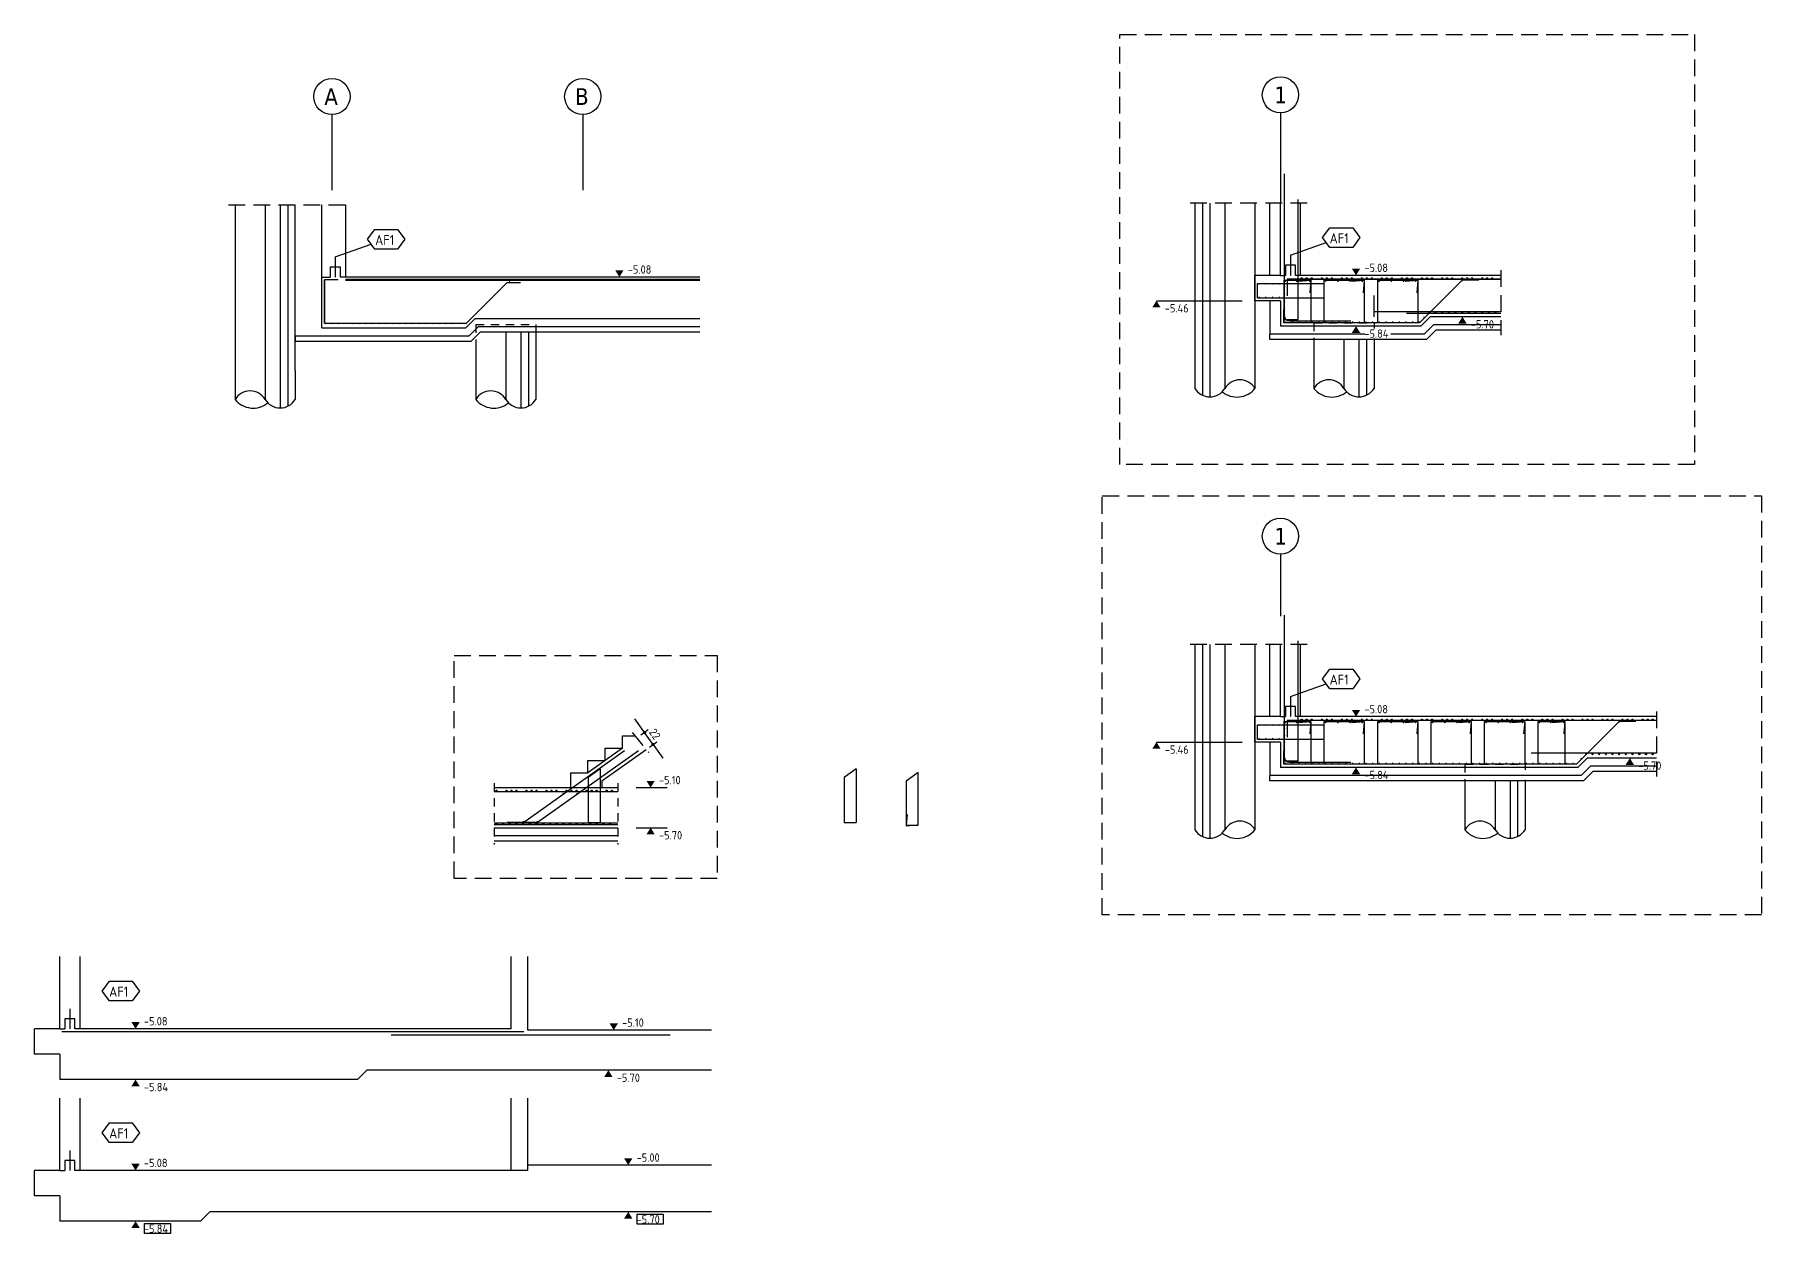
# Model space of a CAD drawing. Extents: x -59 to 99, y -34 to 56.
# Drawn here: x -42.54 to -16.71, y -19.25 to -1.3 of the extents above; entities that cross this region are included whole.
import ezdxf

# ---------------------------------------------------------------- set-up
doc = ezdxf.new("R2010")
doc.units = 0
doc.header["$LTSCALE"] = 0.5
for name, pattern in [('AUSGEZOGEN', [1000.01, 1000, 0.01]), ('DASHED', [0.75, 0.5, -0.25]), ('HIDDEN', [0.375, 0.25, -0.125]), ('STRICHLINIE', [0.75, 0.5, -0.25])]:
    doc.linetypes.add(name, pattern=pattern)
for name, color, linetype in [('ACHSEN', 7, 'Continuous'), ('AFB', 7, 'Continuous'), ('AFU', 7, 'Continuous'), ('BETON', 7, 'Continuous'), ('DETAIL', 7, 'Continuous'), ('HILFE', 7, 'Continuous'), ('koten', 7, 'Continuous'), ('MASSE', 7, 'Continuous'), ('OBJEKT', 7, 'Continuous'), ('RND', 7, 'Continuous'), ('SFP_Achsen', 7, 'Continuous'), ('SFP_Hilfe', 7, 'Continuous'), ('Verbau', 7, 'Continuous')]:
    doc.layers.add(name, color=color, linetype=linetype)
doc.layers.add('NOPLOT', color=7, linetype='Continuous', plot=False)
doc.styles.add('helv', font='tahoma.ttf')
doc.styles.add('txt', font='isocp.shx')
doc.linetypes.add('AFU_50K', pattern='A,0.15,["/",Standard,S=0.2,R=0,X=-0.01,Y=-0.1],0.07,["/",Standard,S=0.2,R=0,X=-0.01,Y=-0.1],0.15', length=0.37)
doc.dimstyles.new('DOT_I', dxfattribs={"dimscale": 0.5, "dimtxt": 0.25, "dimasz": 0.25, "dimexe": 0.1, "dimexo": 0.3, "dimgap": 0.1, "dimtad": 1, "dimdec": 3, "dimzin": 3, "dimtxsty": 'txt', "dimblk": 'DOT', "dimblk1": 'DOT', "dimblk2": 'DOT', "dimsah": 1, "dimcen": 0.1, "dimse1": 1, "dimse2": 1, "dimazin": 0, "dimtfac": 1, "dimtdec": 4, "dimtix": 1, "dimtmove": 2, "dimatfit": 3, "dimfxl": 0, "dimtvp": 1, "dimtolj": 1, "dimtzin": 0, "dimarcsym": 0})

# ---------------------------------------------------------------- blocks, each defined once
blk = doc.blocks.new('okrd_o')
at = {"layer": 'koten', "color": 7, "linetype": 'Continuous'}
blk.add_solid([(-0.125, 0.202), (0.125, 0.202), (0, 0)], dxfattribs=at)
at = {"layer": 'koten', "style": 'txt'}
blk.add_attdef('OKRD', (0.25, 0.1), '', height=0.25, dxfattribs=at)
blk = doc.blocks.new('okrd_u')
at = {"layer": 'koten', "color": 7, "linetype": 'Continuous'}
blk.add_solid([(-0.125, -0.202), (0.125, -0.202), (0, 0)], dxfattribs=at)
at = {"layer": 'koten', "style": 'txt'}
blk.add_attdef('OKRD', (0.25, -0.35), '', height=0.25, dxfattribs=at)
blk = doc.blocks.new('DOT')
at = {"layer": 'MASSE', "color": 7, "linetype": 'Continuous'}
for p, q in [((0, 0), (-1, 0)), ((0, 0.54), (0, -0.54))]:
    blk.add_line(p, q, dxfattribs=at)
at = {"layer": 'MASSE', "color": 7, "linetype": 'Continuous', "const_width": 0.2}
blk.add_lwpolyline([(-0.1, 0, 1), (0.1, 0, 1)], format="xyb", close=True, dxfattribs=at)
blk = doc.blocks.new('*D47')
at = {"layer": 'Defpoints', "color": 0, "linetype": 'AUSGEZOGEN', "transparency": 16777216}
for p in [(-33.413, -11.749), (-33.413, -11.749), (-33.285, -11.928)]:
    blk.add_point(p, dxfattribs=at)
at = {"layer": 'MASSE', "color": 0, "linetype": 'AUSGEZOGEN', "lineweight": -2, "transparency": 16777216}
for p, q in [((-33.485, -11.647), (-33.558, -11.545)), ((-33.285, -11.928), (-33.413, -11.749)), ((-33.213, -12.03), (-33.14, -12.132))]:
    blk.add_line(p, q, dxfattribs=at)
at = {"layer": 'MASSE', "color": 0, "linetype": 'AUSGEZOGEN', "lineweight": -2, "transparency": 16777216, "xscale": 0.125, "yscale": 0.125, "zscale": 0.125}
for p, rotation in [((-33.413, -11.749), 305.4603968869775), ((-33.285, -11.928), 125.4603968869775)]:
    blk.add_blockref('DOT', p, dxfattribs=dict(at, rotation=rotation))
at = {"layer": 'MASSE', "color": 0, "linetype": 'AUSGEZOGEN', "transparency": 16777216, "insert": (-33.258, -11.773), "char_height": 0.125, "attachment_point": 5, "rotation": 305.4604, "style": 'txt'}
blk.add_mtext('\\A1;22', dxfattribs=at)

msp = doc.modelspace()

# ---------------------------------------------------------------- linework, layer by layer
at = {"layer": 'ACHSEN', "color": 140, "linetype": 'AUSGEZOGEN'}
for p, q in [((-38.08797, -2.50263), (-38.08797, -3.63379)), ((-34.33797, -2.50263), (-34.33797, -3.63379)), ((-23.90317, -2.47736), (-23.90317, -3.82736)), ((-23.90317, -9.0814), (-23.90317, -10.00736))]:
    msp.add_line(p, q, dxfattribs=at)
at = {"layer": 'AFB', "color": 1, "linetype": 'AUSGEZOGEN'}
for points in [[(-37.10598, -4.22025), (-36.99754, -4.36808), (-37.10598, -4.51591), (-37.4476, -4.51591), (-37.55604, -4.36808), (-37.4476, -4.22025)], [(-22.82118, -4.19497), (-22.71274, -4.34281), (-22.82118, -4.49064), (-23.1628, -4.49064), (-23.27124, -4.34281), (-23.1628, -4.19497)], [(-22.82118, -10.79902), (-22.71274, -10.94685), (-22.82118, -11.09468), (-23.1628, -11.09468), (-23.27124, -10.94685), (-23.1628, -10.79902)], [(-41.07479, -15.46961), (-40.96635, -15.61744), (-41.07479, -15.76527), (-41.41641, -15.76527), (-41.52486, -15.61744), (-41.41641, -15.46961)], [(-41.07479, -17.58948), (-40.96635, -17.73732), (-41.07479, -17.88515), (-41.41641, -17.88515), (-41.52486, -17.73732), (-41.41641, -17.58948)]]:
    msp.add_lwpolyline(points, close=True, dxfattribs=at)
at = {"layer": 'AFU', "color": 1, "linetype": 'AUSGEZOGEN'}
for p, q in [((-38.03797, -4.63263), (-38.03797, -4.93263)), ((-23.75317, -4.60736), (-23.75317, -4.90736)), ((-23.75317, -11.2114), (-23.75317, -11.5114)), ((-42.00678, -15.882), (-42.00678, -16.182)), ((-42.00678, -18.00187), (-42.00678, -18.30187))]:
    msp.add_line(p, q, dxfattribs=at)
at = {"layer": 'AFU', "color": 8, "linetype": 'AUSGEZOGEN'}
for p, q in [((-37.96297, -4.78263), (-38.11297, -4.78263)), ((-38.11297, -4.78263), (-38.11297, -4.93263)), ((-37.96297, -4.93263), (-37.96297, -4.78263)), ((-23.90317, -4.90736), (-23.82817, -4.90736)), ((-23.67817, -4.75736), (-23.82817, -4.75736)), ((-23.82817, -4.75736), (-23.82817, -4.90736)), ((-23.67817, -4.90736), (-23.67817, -4.75736)), ((-23.60317, -4.90736), (-23.67817, -4.90736)), ((-38.23797, -4.93263), (-38.11297, -4.93263)), ((-37.88797, -4.93263), (-37.96297, -4.93263)), ((-23.67817, -11.3614), (-23.82817, -11.3614)), ((-23.82817, -11.3614), (-23.82817, -11.5114)), ((-23.67817, -11.5114), (-23.67817, -11.3614)), ((-23.90317, -11.5114), (-23.82817, -11.5114)), ((-23.60317, -11.5114), (-23.67817, -11.5114)), ((-42.15678, -16.182), (-42.08178, -16.182)), ((-42.08178, -16.032), (-42.08178, -16.182)), ((-41.93178, -16.032), (-42.08178, -16.032)), ((-41.93178, -16.182), (-41.93178, -16.032)), ((-41.85678, -16.182), (-41.93178, -16.182)), ((-42.15678, -18.30187), (-42.08178, -18.30187)), ((-42.08178, -18.15187), (-42.08178, -18.30187)), ((-41.93178, -18.15187), (-42.08178, -18.15187)), ((-41.93178, -18.30187), (-41.93178, -18.15187)), ((-41.85678, -18.30187), (-41.93178, -18.30187))]:
    msp.add_line(p, q, dxfattribs=at)
at = {"layer": 'AFU', "color": 8, "linetype": 'AFU_50K'}
msp.add_line((-34.52078, -12.57299), (-34.05031, -12.57299), dxfattribs=at)
at = {"layer": 'BETON', "color": 6, "linetype": 'AUSGEZOGEN'}
for p, q in [((-38.23797, -5.69263), (-38.23797, -3.85263)), ((-37.88797, -3.85263), (-37.88797, -4.93263)), ((-23.90317, -4.90736), (-23.90317, -3.82736)), ((-23.60317, -4.90736), (-23.60317, -3.82736)), ((-23.90317, -4.90736), (-24.28317, -4.90736)), ((-24.28317, -5.28736), (-24.28317, -4.90736)), ((-20.60569, -4.90736), (-23.60317, -4.90736)), ((-32.58816, -4.93263), (-37.88797, -4.93263)), ((-23.90317, -5.28736), (-24.28317, -5.28736)), ((-23.90317, -5.28736), (-23.90317, -5.66736)), ((-35.94797, -5.55263), (-36.08797, -5.69263)), ((-35.94797, -5.55263), (-32.58816, -5.55263)), ((-21.80317, -5.66736), (-23.90317, -5.66736)), ((-21.80317, -5.66736), (-21.66317, -5.52736)), ((-20.60569, -5.52736), (-21.66317, -5.52736)), ((-38.23797, -5.69263), (-36.08797, -5.69263)), ((-23.90317, -11.5114), (-23.90317, -10.4314)), ((-23.60317, -11.5114), (-23.60317, -10.4314)), ((-23.90317, -11.5114), (-24.28317, -11.5114)), ((-24.28317, -11.8914), (-24.28317, -11.5114)), ((-18.28039, -11.5114), (-23.60317, -11.5114)), ((-33.74078, -11.98243), (-33.74078, -11.79725)), ((-33.74078, -11.79725), (-33.56065, -11.79725)), ((-34.05031, -12.47299), (-33.3896, -12.0024)), ((-34.00078, -12.16762), (-34.00078, -11.98243)), ((-34.00078, -11.98243), (-33.74078, -11.98243)), ((-23.90317, -11.8914), (-24.28317, -11.8914)), ((-23.90317, -11.8914), (-23.90317, -12.2714)), ((-19.45317, -12.2714), (-19.31317, -12.1314)), ((-18.28039, -12.1314), (-19.31317, -12.1314)), ((-34.52078, -12.3528), (-34.52078, -12.57299)), ((-34.52078, -12.3528), (-34.26078, -12.3528)), ((-34.26078, -12.3528), (-34.26078, -12.16762)), ((-34.26078, -12.16762), (-34.00078, -12.16762)), ((-19.45317, -12.2714), (-23.90317, -12.2714)), ((-35.66292, -12.57299), (-34.52078, -12.57299)), ((-34.05031, -12.47299), (-34.05031, -12.57299)), ((-34.05031, -12.57299), (-33.81033, -12.57299)), ((-35.66292, -13.17299), (-33.81033, -13.17299)), ((-42.15678, -16.182), (-42.15678, -15.102)), ((-41.85678, -16.182), (-41.85678, -15.102)), ((-35.40678, -16.182), (-35.40678, -15.102)), ((-35.15678, -16.202), (-35.15678, -15.102)), ((-42.53678, -16.562), (-42.53678, -16.182)), ((-42.15678, -16.182), (-42.53678, -16.182)), ((-35.40678, -16.182), (-41.85678, -16.182)), ((-32.41367, -16.202), (-35.15678, -16.202)), ((-42.15678, -16.562), (-42.53678, -16.562)), ((-42.15678, -16.562), (-42.15678, -16.942)), ((-37.70678, -16.942), (-42.15678, -16.942)), ((-37.70678, -16.942), (-37.56678, -16.802)), ((-32.41367, -16.802), (-37.56678, -16.802)), ((-42.15678, -18.30187), (-42.15678, -17.22187)), ((-41.85678, -18.30187), (-41.85678, -17.22187)), ((-42.53678, -18.68187), (-42.53678, -18.30187)), ((-42.15678, -18.30187), (-42.53678, -18.30187)), ((-35.15678, -18.30187), (-41.85678, -18.30187)), ((-35.15678, -18.30187), (-35.15678, -18.22187)), ((-32.41035, -18.22187), (-35.15678, -18.22187)), ((-42.15678, -18.68187), (-42.53678, -18.68187)), ((-42.15678, -18.68187), (-42.15678, -19.06187)), ((-40.05678, -19.06187), (-42.15678, -19.06187)), ((-40.05678, -19.06187), (-39.91678, -18.92187)), ((-32.41035, -18.92187), (-39.91678, -18.92187))]:
    msp.add_line(p, q, dxfattribs=at)
at = {"layer": 'DETAIL', "color": 102, "linetype": 'STRICHLINIE'}
for points in [[(-26.30351, -7.73679), (-26.30351, -1.30349), (-17.70984, -1.30349), (-17.70984, -7.73679)], [(-26.56682, -14.47588), (-26.56682, -8.20583), (-16.70816, -8.20583), (-16.70816, -14.47588)], [(-36.26022, -13.93123), (-36.26022, -10.59585), (-32.32629, -10.59585), (-32.32629, -13.93123)]]:
    msp.add_lwpolyline(points, close=True, dxfattribs=at)
at = {"layer": 'HILFE', "color": 102, "linetype": 'AUSGEZOGEN'}
for p, q in [((-38.63797, -5.81263), (-38.63797, -3.85263)), ((-24.06317, -4.90736), (-24.06317, -3.82736)), ((-38.03797, -4.63263), (-37.50182, -4.442)), ((-23.75317, -4.60736), (-23.21702, -4.41672)), ((-38.19797, -5.62263), (-38.19797, -4.97263)), ((-37.99797, -4.97263), (-38.19797, -4.97263)), ((-25.75725, -5.28736), (-24.47687, -5.28736)), ((-24.06317, -5.28736), (-24.06317, -5.78736)), ((-35.89827, -5.67263), (-36.03827, -5.81263)), ((-35.89827, -5.67263), (-32.58816, -5.67263)), ((-21.75347, -5.78736), (-21.61347, -5.64736)), ((-20.60569, -5.64736), (-21.61347, -5.64736)), ((-38.63797, -5.81263), (-36.03827, -5.81263)), ((-38.63797, -5.81263), (-38.63797, -5.89263)), ((-38.63797, -5.89263), (-36.00513, -5.89263)), ((-35.86513, -5.75263), (-36.00513, -5.89263)), ((-35.86513, -5.75263), (-32.58816, -5.75263)), ((-22.63786, -5.78736), (-24.06317, -5.78736)), ((-24.06317, -5.86736), (-24.06317, -5.78736)), ((-21.72033, -5.86736), (-24.06317, -5.86736)), ((-21.75347, -5.78736), (-22.24917, -5.78736)), ((-21.72033, -5.86736), (-21.58033, -5.72736)), ((-20.60569, -5.72736), (-21.58033, -5.72736)), ((-24.06317, -11.5114), (-24.06317, -10.4314)), ((-23.75317, -11.2114), (-23.21702, -11.02077)), ((-25.75725, -11.8914), (-24.47687, -11.8914)), ((-24.06317, -11.8914), (-24.06317, -12.3914)), ((-34.07531, -12.29436), (-34.25531, -12.42256)), ((-34.07531, -12.29436), (-34.07531, -13.09299)), ((-30.24821, -12.29436), (-30.42821, -12.42256)), ((-30.24821, -12.29436), (-30.24821, -13.09299)), ((-19.40347, -12.3914), (-24.06317, -12.3914)), ((-24.06317, -12.4714), (-24.06317, -12.3914)), ((-19.40347, -12.3914), (-19.26347, -12.2514)), ((-19.37033, -12.4714), (-19.23033, -12.3314)), ((-18.28039, -12.2514), (-19.26347, -12.2514)), ((-18.28039, -12.3314), (-19.23033, -12.3314)), ((-34.25531, -12.42256), (-34.25531, -13.09299)), ((-33.53942, -12.57299), (-33.07726, -12.57299)), ((-30.42821, -12.42256), (-30.42821, -13.09299)), ((-19.37033, -12.4714), (-24.06317, -12.4714)), ((-34.25531, -13.09299), (-34.07531, -13.09299)), ((-30.42821, -13.09299), (-30.24821, -13.09299)), ((-33.81033, -13.29299), (-35.66292, -13.29299)), ((-33.81033, -13.37299), (-35.66292, -13.37299)), ((-33.53942, -13.17299), (-33.07726, -13.17299))]:
    msp.add_line(p, q, dxfattribs=at)
at = {"layer": 'HILFE', "color": 102, "linetype": 'STRICHLINIE'}
msp.add_line((-33.60066, -11.74927), (-33.35, -12.04988), dxfattribs=at)
at = {"layer": 'HILFE', "color": 102, "linetype": 'HIDDEN'}
for p, q in [((-35.66292, -12.50449), (-35.66292, -13.4234)), ((-33.81033, -12.50449), (-33.81033, -13.4234))]:
    msp.add_line(p, q, dxfattribs=at)
at = {"layer": 'NOPLOT', "color": 191, "linetype": 'Continuous'}
for p, q in [((-32.58816, -4.96763), (-37.88797, -4.96763)), ((-32.58816, -4.98363), (-37.88797, -4.98363)), ((-20.60569, -5.47736), (-22.01706, -5.47736))]:
    msp.add_line(p, q, dxfattribs=at)
at = {"layer": 'NOPLOT', "color": 191, "linetype": 'AUSGEZOGEN'}
for p, q in [((-22.50317, -5.52736), (-22.50317, -5.20852)), ((-33.74078, -11.98243), (-34.26078, -12.3528)), ((-35.66292, -13.12299), (-33.81033, -13.12299))]:
    msp.add_line(p, q, dxfattribs=at)
at = {"layer": 'NOPLOT', "color": 191, "linetype": 'Continuous'}
msp.add_lwpolyline([(-23.60317, -4.96236), (-20.60569, -4.96236)], dxfattribs=at)
at = {"layer": 'NOPLOT', "color": 191, "linetype": 'AUSGEZOGEN'}
for points in [[(-40.89147, -19.09502), (-40.50278, -19.09502), (-40.50278, -19.24525), (-40.89147, -19.24525)], [(-33.52273, -18.95502), (-33.13404, -18.95502), (-33.13404, -19.10525), (-33.52273, -19.10525)]]:
    msp.add_lwpolyline(points, close=True, dxfattribs=at)
at = {"layer": 'OBJEKT', "color": 7, "linetype": 'AUSGEZOGEN'}
for p, q in [((-35.40678, -18.30187), (-35.40678, -17.22187)), ((-35.15678, -18.22187), (-35.15678, -17.22187))]:
    msp.add_line(p, q, dxfattribs=at)
at = {"layer": 'RND', "color": 1, "linetype": 'AUSGEZOGEN'}
for points in [[(-23.84817, -3.38743), (-23.84817, -5.50743, 0.41421356), (-23.76817, -5.58743), (-22.84817, -5.58743)], [(-23.84817, -9.99148), (-23.84817, -12.11148, 0.41421356), (-23.76817, -12.19148), (-22.84817, -12.19148)]]:
    msp.add_lwpolyline(points, format="xyb", dxfattribs=at)
for points in [[(-23.64317, -3.77274), (-23.64317, -5.57274), (-23.84317, -5.57274)], [(-37.99797, -4.97263), (-38.19797, -4.97263), (-38.19797, -5.62263), (-36.07797, -5.62263), (-35.46986, -5.01452), (-35.26986, -5.01452)], [(-23.24317, -5.24736), (-24.24317, -5.24736), (-24.24317, -5.02736), (-23.24317, -5.02736)], [(-20.93677, -4.98096), (-21.18677, -4.98096), (-21.82317, -5.61736), (-23.85317, -5.61736), (-23.85317, -5.41736)], [(-23.63745, -4.99392), (-23.44817, -4.97736), (-23.44817, -5.61736), (-23.84817, -5.61736), (-23.84817, -4.97736), (-23.44817, -4.97736), (-23.46473, -5.16664)], [(-20.60569, -4.96236), (-23.80061, -4.96236), (-23.80061, -5.21236)], [(-22.83745, -4.99392), (-22.64817, -4.97736), (-22.64817, -5.61736), (-23.24817, -5.61736), (-23.24817, -4.97736), (-22.64817, -4.97736), (-22.66473, -5.16664)], [(-22.03745, -4.99392), (-21.84817, -4.97736), (-21.84817, -5.61736), (-22.44817, -5.61736), (-22.44817, -4.97736), (-21.84817, -4.97736), (-21.86473, -5.16664)], [(-22.50317, -5.44842), (-20.60569, -5.44842)], [(-23.64317, -10.37678), (-23.64317, -12.17678), (-23.84317, -12.17678)], [(-18.58677, -11.58501), (-18.83677, -11.58501), (-19.47317, -12.2214), (-23.85317, -12.2214), (-23.85317, -12.0214)], [(-23.63745, -11.59796), (-23.44817, -11.5814), (-23.44817, -12.2214), (-23.84817, -12.2214), (-23.84817, -11.5814), (-23.44817, -11.5814), (-23.46473, -11.77068)], [(-18.28039, -11.5664), (-23.80061, -11.5664), (-23.80061, -11.8164)], [(-22.83745, -11.59796), (-22.64817, -11.5814), (-22.64817, -12.2214), (-23.24817, -12.2214), (-23.24817, -11.5814), (-22.64817, -11.5814), (-22.66473, -11.77068)], [(-22.03745, -11.59796), (-21.84817, -11.5814), (-21.84817, -12.2214), (-22.44817, -12.2214), (-22.44817, -11.5814), (-21.84817, -11.5814), (-21.86473, -11.77068)], [(-21.23745, -11.59796), (-21.04817, -11.5814), (-21.04817, -12.2214), (-21.64817, -12.2214), (-21.64817, -11.5814), (-21.04817, -11.5814), (-21.06473, -11.77068)], [(-20.43745, -11.59796), (-20.24817, -11.5814), (-20.24817, -12.2214), (-20.84817, -12.2214), (-20.84817, -11.5814), (-20.24817, -11.5814), (-20.26473, -11.77068)], [(-19.83745, -11.59796), (-19.64817, -11.5814), (-19.64817, -12.2214), (-20.04817, -12.2214), (-20.04817, -11.5814), (-19.64817, -11.5814), (-19.66473, -11.77068)], [(-23.24317, -11.8514), (-24.24317, -11.8514), (-24.24317, -11.6314), (-23.24317, -11.6314)], [(-33.71178, -12.02316), (-35.21863, -13.09642), (-35.46863, -13.09642)], [(-33.50536, -12.02316), (-35.01222, -13.09642), (-35.26222, -13.09642)], [(-20.15317, -12.05246), (-18.28039, -12.05246)], [(-29.4868, -12.97671), (-29.50075, -13.13611), (-29.32075, -13.13611), (-29.32075, -12.34611), (-29.50075, -12.47611), (-29.50075, -13.14611), (-29.34135, -13.13216)], [(-35.66292, -12.62912), (-33.81033, -12.62912)], [(-35.66292, -13.10253), (-33.81033, -13.10253)], [(-35.22116, -16.22599), (-42.13025, -16.22599)], [(-33.02924, -16.27608), (-37.20178, -16.27608)]]:
    msp.add_lwpolyline(points, dxfattribs=at)
at = {"layer": 'RND', "color": 7, "linetype": 'AUSGEZOGEN'}
for points, const_width in [([(-35.43617, -4.99636, 1), (-35.42617, -4.99636, 1)], 0.01), ([(-24.22496, -5.03952, 1), (-24.21796, -5.03952, 1)], 0.007), ([(-24.12534, -5.03952, 1), (-24.11834, -5.03952, 1)], 0.007), ([(-24.02572, -5.03952, 1), (-24.01872, -5.03952, 1)], 0.007), ([(-23.9261, -5.03952, 1), (-23.9191, -5.03952, 1)], 0.007), ([(-23.83711, -5.07533, 1), (-23.83711, -5.08333, 1)], 0.008), ([(-23.83762, -4.99342, 1), (-23.82512, -4.99342, 1)], 0.0125), ([(-23.66631, -4.99342, 1), (-23.65381, -4.99342, 1)], 0.0125), ([(-23.47095, -4.99342, 1), (-23.45845, -4.99342, 1)], 0.0125), ([(-23.23279, -4.99342, 1), (-23.22029, -4.99342, 1)], 0.0125), ([(-23.05063, -4.99342, 1), (-23.03813, -4.99342, 1)], 0.0125), ([(-22.86847, -4.99342, 1), (-22.85597, -4.99342, 1)], 0.0125), ([(-22.68632, -4.99342, 1), (-22.67382, -4.99342, 1)], 0.0125), ([(-22.43279, -4.99342, 1), (-22.42029, -4.99342, 1)], 0.0125), ([(-22.25063, -4.99342, 1), (-22.23813, -4.99342, 1)], 0.0125), ([(-22.06847, -4.99342, 1), (-22.05597, -4.99342, 1)], 0.0125), ([(-21.88632, -4.99342, 1), (-21.87382, -4.99342, 1)], 0.0125), ([(-21.18554, -4.98961, 1), (-21.17854, -4.98961, 1)], 0.007), ([(-24.22496, -5.23052, 1), (-24.21796, -5.23052, 1)], 0.007), ([(-24.12534, -5.23052, 1), (-24.11834, -5.23052, 1)], 0.007), ([(-24.02572, -5.23052, 1), (-24.01872, -5.23052, 1)], 0.007), ([(-23.9261, -5.23052, 1), (-23.9191, -5.23052, 1)], 0.007), ([(-23.83711, -5.1845, 1), (-23.83711, -5.1925, 1)], 0.008), ([(-23.83711, -5.29367, 1), (-23.83711, -5.30167, 1)], 0.008), ([(-23.83711, -5.40283, 1), (-23.83711, -5.41083, 1)], 0.008), ([(-38.18994, -5.63152, 1), (-38.18194, -5.63152, 1)], 0.008), ([(-38.08994, -5.63152, 1), (-38.08194, -5.63152, 1)], 0.008), ([(-37.98994, -5.63152, 1), (-37.98194, -5.63152, 1)], 0.008), ([(-37.88994, -5.63152, 1), (-37.88194, -5.63152, 1)], 0.008), ([(-37.78994, -5.63152, 1), (-37.78194, -5.63152, 1)], 0.008), ([(-37.68994, -5.63152, 1), (-37.68194, -5.63152, 1)], 0.008), ([(-37.58994, -5.63152, 1), (-37.58194, -5.63152, 1)], 0.008), ([(-37.48994, -5.63152, 1), (-37.48194, -5.63152, 1)], 0.008), ([(-37.38994, -5.63152, 1), (-37.38194, -5.63152, 1)], 0.008), ([(-37.28994, -5.63152, 1), (-37.28194, -5.63152, 1)], 0.008), ([(-37.18994, -5.63152, 1), (-37.18194, -5.63152, 1)], 0.008), ([(-37.08994, -5.63152, 1), (-37.08194, -5.63152, 1)], 0.008), ([(-36.98994, -5.63152, 1), (-36.98194, -5.63152, 1)], 0.008), ([(-36.88994, -5.63152, 1), (-36.88194, -5.63152, 1)], 0.008), ([(-36.78994, -5.63152, 1), (-36.78194, -5.63152, 1)], 0.008), ([(-36.68994, -5.63152, 1), (-36.68194, -5.63152, 1)], 0.008), ([(-36.58994, -5.63152, 1), (-36.58194, -5.63152, 1)], 0.008), ([(-36.48994, -5.63152, 1), (-36.48194, -5.63152, 1)], 0.008), ([(-36.38994, -5.63152, 1), (-36.38194, -5.63152, 1)], 0.008), ([(-36.28994, -5.63152, 1), (-36.28194, -5.63152, 1)], 0.008), ([(-36.18994, -5.63152, 1), (-36.18194, -5.63152, 1)], 0.008), ([(-36.08994, -5.63152, 1), (-36.08194, -5.63152, 1)], 0.008), ([(-23.83711, -5.512, 1), (-23.83711, -5.52, 1)], 0.008), ([(-23.82948, -5.6033, 1), (-23.81948, -5.6033, 1)], 0.01), ([(-23.72948, -5.6033, 1), (-23.71948, -5.6033, 1)], 0.01), ([(-23.62948, -5.6033, 1), (-23.61948, -5.6033, 1)], 0.01), ([(-23.52948, -5.6033, 1), (-23.51948, -5.6033, 1)], 0.01), ([(-23.42948, -5.6033, 1), (-23.41948, -5.6033, 1)], 0.01), ([(-23.32948, -5.6033, 1), (-23.31948, -5.6033, 1)], 0.01), ([(-23.22948, -5.6033, 1), (-23.21948, -5.6033, 1)], 0.01), ([(-23.12948, -5.6033, 1), (-23.11948, -5.6033, 1)], 0.01), ([(-23.02948, -5.6033, 1), (-23.01948, -5.6033, 1)], 0.01), ([(-22.92948, -5.6033, 1), (-22.91948, -5.6033, 1)], 0.01), ([(-22.82948, -5.6033, 1), (-22.81948, -5.6033, 1)], 0.01), ([(-22.72948, -5.6033, 1), (-22.71948, -5.6033, 1)], 0.01), ([(-22.62948, -5.6033, 1), (-22.61948, -5.6033, 1)], 0.01), ([(-22.52948, -5.6033, 1), (-22.51948, -5.6033, 1)], 0.01), ([(-22.42948, -5.6033, 1), (-22.41948, -5.6033, 1)], 0.01), ([(-22.32948, -5.6033, 1), (-22.31948, -5.6033, 1)], 0.01), ([(-22.22948, -5.6033, 1), (-22.21948, -5.6033, 1)], 0.01), ([(-22.12948, -5.6033, 1), (-22.11948, -5.6033, 1)], 0.01), ([(-22.02948, -5.6033, 1), (-22.01948, -5.6033, 1)], 0.01), ([(-21.92948, -5.6033, 1), (-21.91948, -5.6033, 1)], 0.01), ([(-21.82948, -5.6033, 1), (-21.81948, -5.6033, 1)], 0.01), ([(-21.76154, -5.53536, 1), (-21.75154, -5.53536, 1)], 0.01), ([(-21.69083, -5.46465, 1), (-21.68083, -5.46465, 1)], 0.01), ([(-23.83762, -11.59747, 1), (-23.82512, -11.59747, 1)], 0.0125), ([(-23.66631, -11.59747, 1), (-23.65381, -11.59747, 1)], 0.0125), ([(-23.47095, -11.59747, 1), (-23.45845, -11.59747, 1)], 0.0125), ([(-23.47095, -11.59747, 1), (-23.45845, -11.59747, 1)], 0.0125), ([(-23.23279, -11.59747, 1), (-23.22029, -11.59747, 1)], 0.0125), ([(-23.05063, -11.59747, 1), (-23.03813, -11.59747, 1)], 0.0125), ([(-22.86847, -11.59747, 1), (-22.85597, -11.59747, 1)], 0.0125), ([(-22.68632, -11.59747, 1), (-22.67382, -11.59747, 1)], 0.0125), ([(-22.43279, -11.59747, 1), (-22.42029, -11.59747, 1)], 0.0125), ([(-22.25063, -11.59747, 1), (-22.23813, -11.59747, 1)], 0.0125), ([(-22.06847, -11.59747, 1), (-22.05597, -11.59747, 1)], 0.0125), ([(-21.88632, -11.59747, 1), (-21.87382, -11.59747, 1)], 0.0125), ([(-21.63279, -11.59747, 1), (-21.62029, -11.59747, 1)], 0.0125), ([(-21.45063, -11.59747, 1), (-21.43813, -11.59747, 1)], 0.0125), ([(-21.26847, -11.59747, 1), (-21.25597, -11.59747, 1)], 0.0125), ([(-21.08632, -11.59747, 1), (-21.07382, -11.59747, 1)], 0.0125), ([(-20.83279, -11.59747, 1), (-20.82029, -11.59747, 1)], 0.0125), ([(-20.65063, -11.59747, 1), (-20.63813, -11.59747, 1)], 0.0125), ([(-20.46847, -11.59747, 1), (-20.45597, -11.59747, 1)], 0.0125), ([(-20.28632, -11.59747, 1), (-20.27382, -11.59747, 1)], 0.0125), ([(-20.03762, -11.59747, 1), (-20.02512, -11.59747, 1)], 0.0125), ([(-19.86631, -11.59747, 1), (-19.85381, -11.59747, 1)], 0.0125), ([(-19.67095, -11.59747, 1), (-19.65845, -11.59747, 1)], 0.0125), ([(-18.83554, -11.59366, 1), (-18.82854, -11.59366, 1)], 0.007), ([(-24.22496, -11.64357, 1), (-24.21796, -11.64357, 1)], 0.007), ([(-24.22496, -11.83457, 1), (-24.21796, -11.83457, 1)], 0.007), ([(-24.12534, -11.64357, 1), (-24.11834, -11.64357, 1)], 0.007), ([(-24.12534, -11.83457, 1), (-24.11834, -11.83457, 1)], 0.007), ([(-24.02572, -11.64357, 1), (-24.01872, -11.64357, 1)], 0.007), ([(-24.02572, -11.83457, 1), (-24.01872, -11.83457, 1)], 0.007), ([(-23.9261, -11.64357, 1), (-23.9191, -11.64357, 1)], 0.007), ([(-23.9261, -11.83457, 1), (-23.9191, -11.83457, 1)], 0.007), ([(-23.83711, -11.67938, 1), (-23.83711, -11.68738, 1)], 0.008), ([(-23.83711, -11.78854, 1), (-23.83711, -11.79654, 1)], 0.008), ([(-23.83711, -11.89771, 1), (-23.83711, -11.90571, 1)], 0.008), ([(-23.83711, -12.00688, 1), (-23.83711, -12.01488, 1)], 0.008), ([(-23.83711, -12.11605, 1), (-23.83711, -12.12405, 1)], 0.008), ([(-19.41154, -12.1394, 1), (-19.40154, -12.1394, 1)], 0.01), ([(-19.34083, -12.06869, 1), (-19.33083, -12.06869, 1)], 0.01), ([(-23.82948, -12.20734, 1), (-23.81948, -12.20734, 1)], 0.01), ([(-23.72948, -12.20734, 1), (-23.71948, -12.20734, 1)], 0.01), ([(-23.62948, -12.20734, 1), (-23.61948, -12.20734, 1)], 0.01), ([(-23.52948, -12.20734, 1), (-23.51948, -12.20734, 1)], 0.01), ([(-23.42948, -12.20734, 1), (-23.41948, -12.20734, 1)], 0.01), ([(-23.32948, -12.20734, 1), (-23.31948, -12.20734, 1)], 0.01), ([(-23.22948, -12.20734, 1), (-23.21948, -12.20734, 1)], 0.01), ([(-23.12948, -12.20734, 1), (-23.11948, -12.20734, 1)], 0.01), ([(-23.02948, -12.20734, 1), (-23.01948, -12.20734, 1)], 0.01), ([(-22.92948, -12.20734, 1), (-22.91948, -12.20734, 1)], 0.01), ([(-22.82948, -12.20734, 1), (-22.81948, -12.20734, 1)], 0.01), ([(-22.72948, -12.20734, 1), (-22.71948, -12.20734, 1)], 0.01), ([(-22.62948, -12.20734, 1), (-22.61948, -12.20734, 1)], 0.01), ([(-22.52948, -12.20734, 1), (-22.51948, -12.20734, 1)], 0.01), ([(-22.42948, -12.20734, 1), (-22.41948, -12.20734, 1)], 0.01), ([(-22.32948, -12.20734, 1), (-22.31948, -12.20734, 1)], 0.01), ([(-22.22948, -12.20734, 1), (-22.21948, -12.20734, 1)], 0.01), ([(-22.12948, -12.20734, 1), (-22.11948, -12.20734, 1)], 0.01), ([(-22.02948, -12.20734, 1), (-22.01948, -12.20734, 1)], 0.01), ([(-21.92948, -12.20734, 1), (-21.91948, -12.20734, 1)], 0.01), ([(-21.82948, -12.20734, 1), (-21.81948, -12.20734, 1)], 0.01), ([(-21.72948, -12.20734, 1), (-21.71948, -12.20734, 1)], 0.01), ([(-21.62948, -12.20734, 1), (-21.61948, -12.20734, 1)], 0.01), ([(-21.52948, -12.20734, 1), (-21.51948, -12.20734, 1)], 0.01), ([(-21.42948, -12.20734, 1), (-21.41948, -12.20734, 1)], 0.01), ([(-21.32948, -12.20734, 1), (-21.31948, -12.20734, 1)], 0.01), ([(-21.22948, -12.20734, 1), (-21.21948, -12.20734, 1)], 0.01), ([(-21.12948, -12.20734, 1), (-21.11948, -12.20734, 1)], 0.01), ([(-21.02948, -12.20734, 1), (-21.01948, -12.20734, 1)], 0.01), ([(-20.92948, -12.20734, 1), (-20.91948, -12.20734, 1)], 0.01), ([(-20.82948, -12.20734, 1), (-20.81948, -12.20734, 1)], 0.01), ([(-20.72948, -12.20734, 1), (-20.71948, -12.20734, 1)], 0.01), ([(-20.62948, -12.20734, 1), (-20.61948, -12.20734, 1)], 0.01), ([(-20.52948, -12.20734, 1), (-20.51948, -12.20734, 1)], 0.01), ([(-20.42948, -12.20734, 1), (-20.41948, -12.20734, 1)], 0.01), ([(-20.32948, -12.20734, 1), (-20.31948, -12.20734, 1)], 0.01), ([(-20.22948, -12.20734, 1), (-20.21948, -12.20734, 1)], 0.01), ([(-20.12948, -12.20734, 1), (-20.11948, -12.20734, 1)], 0.01), ([(-20.02948, -12.20734, 1), (-20.01948, -12.20734, 1)], 0.01), ([(-19.92948, -12.20734, 1), (-19.91948, -12.20734, 1)], 0.01), ([(-19.82948, -12.20734, 1), (-19.81948, -12.20734, 1)], 0.01), ([(-19.72948, -12.20734, 1), (-19.71948, -12.20734, 1)], 0.01), ([(-19.62948, -12.20734, 1), (-19.61948, -12.20734, 1)], 0.01), ([(-19.52948, -12.20734, 1), (-19.51948, -12.20734, 1)], 0.01), ([(-34.6366, -12.65993, 1), (-34.6266, -12.65993, 1)], 0.01), ([(-34.43088, -12.65993, 1), (-34.42088, -12.65993, 1)], 0.01), ([(-35.22951, -13.08224, 1), (-35.21951, -13.08224, 1)], 0.01), ([(-35.02379, -13.08224, 1), (-35.01379, -13.08224, 1)], 0.01)]:
    msp.add_lwpolyline(points, format="xyb", close=True, dxfattribs=dict(at, const_width=const_width))
for centre in [(-23.58516, -4.95036), (-23.43516, -4.95036), (-23.28516, -4.95036), (-23.13516, -4.95036), (-22.98516, -4.95036), (-22.83516, -4.95036), (-22.68516, -4.95036), (-22.53516, -4.95036), (-22.38516, -4.95036), (-22.23516, -4.95036), (-22.08516, -4.95036), (-21.93516, -4.95036), (-21.78516, -4.95036), (-21.63516, -4.95036), (-21.48516, -4.95036), (-21.33516, -4.95036), (-21.18516, -4.95036), (-21.03516, -4.95036), (-20.88516, -4.95036), (-20.73516, -4.95036), (-21.58542, -5.46909), (-21.48542, -5.46909), (-21.38542, -5.46909), (-21.28542, -5.46909), (-21.18542, -5.46909), (-21.08542, -5.46909), (-20.98542, -5.46909), (-20.88542, -5.46909), (-20.78542, -5.46909), (-20.68542, -5.46909), (-23.58516, -11.5544), (-23.43516, -11.5544), (-23.28516, -11.5544), (-23.13516, -11.5544), (-22.98516, -11.5544), (-22.83516, -11.5544), (-22.68516, -11.5544), (-22.53516, -11.5544), (-22.38516, -11.5544), (-22.23516, -11.5544), (-22.08516, -11.5544), (-21.93516, -11.5544), (-21.78516, -11.5544), (-21.63516, -11.5544), (-21.48516, -11.5544), (-21.33516, -11.5544), (-21.18516, -11.5544), (-21.03516, -11.5544), (-20.88516, -11.5544), (-20.73516, -11.5544), (-20.58516, -11.5544), (-20.43516, -11.5544), (-20.28516, -11.5544), (-20.13516, -11.5544), (-19.98516, -11.5544), (-19.83516, -11.5544), (-19.68516, -11.5544), (-19.53516, -11.5544), (-19.38516, -11.5544), (-19.23516, -11.5544), (-19.08516, -11.5544), (-18.93516, -11.5544), (-18.78516, -11.5544), (-18.63516, -11.5544), (-18.48516, -11.5544), (-18.33516, -11.5544), (-19.23542, -12.07314), (-19.13542, -12.07314), (-19.03542, -12.07314), (-18.93542, -12.07314), (-18.83542, -12.07314), (-18.73542, -12.07314), (-18.63542, -12.07314), (-18.53542, -12.07314), (-18.43542, -12.07314), (-18.33542, -12.07314), (-35.62925, -12.61896), (-35.47925, -12.61896), (-35.32925, -12.61896), (-35.17925, -12.61896), (-35.02925, -12.61896), (-34.87925, -12.61896), (-34.72925, -12.61896), (-34.57925, -12.61896), (-34.42925, -12.61896), (-34.27925, -12.61896), (-34.12925, -12.61896), (-33.97925, -12.61896), (-35.62925, -13.11269), (-35.52925, -13.11269), (-35.42925, -13.11269), (-35.32925, -13.11269), (-35.22925, -13.11269), (-35.12925, -13.11269), (-35.02925, -13.11269), (-34.92925, -13.11269), (-34.82925, -13.11269), (-34.72925, -13.11269), (-34.62925, -13.11269), (-34.52925, -13.11269), (-34.42925, -13.11269), (-34.32925, -13.11269), (-34.22925, -13.11269), (-34.12925, -13.11269), (-34.02925, -13.11269), (-33.92925, -13.11269)]:
    msp.add_circle(centre, 0.008, dxfattribs=at)
at = {"layer": 'RND', "color": 102, "linetype": 'AUSGEZOGEN'}
for centre in [(-23.51016, -4.95036), (-23.21016, -4.95036), (-22.91016, -4.95036), (-22.61016, -4.95036), (-22.31016, -4.95036), (-22.01016, -4.95036), (-21.71016, -4.95036), (-21.41016, -4.95036), (-21.11016, -4.95036), (-20.81016, -4.95036), (-23.51016, -11.5544), (-23.21016, -11.5544), (-22.91016, -11.5544), (-22.61016, -11.5544), (-22.31016, -11.5544), (-22.01016, -11.5544), (-21.71016, -11.5544), (-21.41016, -11.5544), (-21.11016, -11.5544), (-20.81016, -11.5544), (-20.51016, -11.5544), (-20.21016, -11.5544), (-19.91016, -11.5544), (-19.61016, -11.5544), (-19.31016, -11.5544), (-19.01016, -11.5544), (-18.71016, -11.5544), (-18.41016, -11.5544), (-35.40425, -12.61896), (-35.10425, -12.61896), (-34.80425, -12.61896), (-34.50425, -12.61896), (-34.20425, -12.61896), (-33.90425, -12.61896)]:
    msp.add_circle(centre, 0.008, dxfattribs=at)
at = {"layer": 'SFP_Achsen', "color": 7, "linetype": 'AUSGEZOGEN'}
for centre in [(-38.08797, -2.23216), (-34.33797, -2.23216), (-23.90317, -2.20688), (-23.90317, -8.81093)]:
    msp.add_circle(centre, 0.27048, dxfattribs=at)
at = {"layer": 'SFP_Hilfe', "color": 102, "linetype": 'DASHED'}
for p, q in [((-39.63797, -3.85263), (-37.78797, -3.85263)), ((-23.50317, -3.82736), (-25.28317, -3.82736)), ((-20.60569, -4.82917), (-20.60569, -5.80086)), ((-23.50317, -10.4314), (-25.28317, -10.4314)), ((-18.28039, -11.43322), (-18.28039, -12.40491))]:
    msp.add_line(p, q, dxfattribs=at)
at = {"layer": 'Verbau', "color": 8}
for p, q in [((-39.53797, -3.85263), (-39.53797, -6.76392)), ((-39.08797, -3.85263), (-39.08797, -6.76392)), ((-38.86297, -3.85263), (-38.86297, -6.89157, -0.04108)), ((-38.75047, -3.85263), (-38.75047, -6.8662, -0.03292)), ((-38.63797, -6.33263), (-38.63797, -3.85263)), ((-38.63797, -6.33263), (-38.63797, -6.76392))]:
    msp.add_line(p, q, dxfattribs=at)
at = {"layer": 'Verbau', "color": 171}
for p, q in [((-25.18317, -3.82736), (-25.18317, -6.59864)), ((-25.07067, -3.82736), (-25.07067, -6.70092, -0.03292)), ((-24.95817, -3.82736), (-24.95817, -6.72629, -0.04108)), ((-24.73317, -3.82736), (-24.73317, -6.59864)), ((-24.28317, -3.82736), (-24.28317, -6.59864)), ((-35.93797, -5.89263), (-35.93797, -6.76392)), ((-35.48797, -5.75263), (-35.48797, -6.76392)), ((-35.26297, -5.75263, 0.00576), (-35.26297, -6.89157, -0.04108)), ((-35.15047, -5.75263, 0.00473), (-35.15047, -6.8662, -0.03292)), ((-35.03797, -5.75263), (-35.03797, -6.76392)), ((-23.40317, -5.86736), (-23.40317, -6.59864)), ((-22.95317, -5.86736), (-22.95317, -6.59864)), ((-22.72817, -5.86736), (-22.72817, -6.72629, -0.04108)), ((-22.61567, -5.86736), (-22.61567, -6.70092, -0.03292)), ((-22.50317, -5.86736), (-22.50317, -6.59864)), ((-25.18317, -10.4314), (-25.18317, -13.20269)), ((-25.07067, -10.4314), (-25.07067, -13.30497, -0.03292)), ((-24.95817, -10.4314), (-24.95817, -13.33034, -0.04108)), ((-24.73317, -10.4314), (-24.73317, -13.20269)), ((-24.28317, -10.4314), (-24.28317, -13.20269)), ((-21.14283, -12.4714), (-21.14283, -13.20269)), ((-20.69283, -12.4714), (-20.69283, -13.20269)), ((-20.46783, -12.4714), (-20.46783, -13.33034, -0.04108)), ((-20.35533, -12.4714), (-20.35533, -13.30497, -0.03292)), ((-20.24283, -12.4714), (-20.24283, -13.20269))]:
    msp.add_line(p, q, dxfattribs=at)
at = {"layer": 'Verbau', "color": 171, "linetype": 'HIDDEN'}
for p, q in [((-35.93797, -5.64263), (-35.93797, -5.89263)), ((-35.93797, -5.64263), (-35.03797, -5.64263)), ((-35.03797, -5.64263), (-35.03797, -5.75263)), ((-23.40317, -5.61736), (-23.40317, -5.86736)), ((-23.40317, -5.61736), (-22.50317, -5.61736)), ((-22.50317, -5.61736), (-22.50317, -5.70051)), ((-22.50317, -5.85074), (-22.50317, -5.86736)), ((-21.14283, -12.2214), (-21.14283, -12.4714)), ((-21.14283, -12.2214), (-20.24283, -12.2214)), ((-20.24283, -12.2214), (-20.24283, -12.30455)), ((-20.24283, -12.45478), (-20.24283, -12.4714))]:
    msp.add_line(p, q, dxfattribs=at)
at = {"layer": 'Verbau', "color": 8}
for centre, radius, start, end in [((-39.31297, -6.89839), 0.26212, 30.864818, 149.135182), ((-39.26835, -6.5508), 0.34368, 218.324366, 309.81071), ((-38.86297, -6.62945), 0.26212, 210.864818, 329.135182)]:
    msp.add_arc(centre, radius, start, end, dxfattribs=at)
at = {"layer": 'Verbau', "color": 171}
for centre, radius, start, end in [((-35.71297, -6.89839), 0.26212, 30.864818, 149.135182), ((-24.95817, -6.46417), 0.26212, 210.864818, 329.135182), ((-24.55279, -6.38552), 0.34368, 230.18929, 321.675634), ((-24.50817, -6.73311), 0.26212, 30.864818, 149.135182), ((-23.17817, -6.73311), 0.26212, 30.864818, 149.135182), ((-23.13355, -6.38552), 0.34368, 218.324366, 309.81071), ((-22.72817, -6.46417), 0.26212, 210.864818, 329.135182), ((-35.66835, -6.5508), 0.34368, 218.324366, 309.81071), ((-35.26297, -6.62945), 0.26212, 210.864818, 329.135182), ((-24.50817, -13.33716), 0.26212, 30.864818, 149.135182), ((-20.91783, -13.33716), 0.26212, 30.864818, 149.135182), ((-24.95817, -13.06821), 0.26212, 210.864818, 329.135182), ((-24.55279, -12.98957), 0.34368, 230.18929, 321.675634), ((-20.87321, -12.98957), 0.34368, 218.324366, 309.81071), ((-20.46783, -13.06821), 0.26212, 210.864818, 329.135182)]:
    msp.add_arc(centre, radius, start, end, dxfattribs=at)

# ---------------------------------------------------------------- block references
at = {"layer": 'koten', "color": 7, "linetype": 'DASHED', "xscale": 0.5, "yscale": 0.5, "zscale": 0.5}
for p, values in [((-33.78937, -4.93264), {'OKRD': '-5.08'}), ((-22.7721, -4.90736), {'OKRD': '-5.08'}), ((-22.7721, -11.5114), {'OKRD': '-5.08'}), ((-41.02571, -16.182), {'OKRD': '-5.08'}), ((-33.65698, -18.22187), {'OKRD': '-5.00'}), ((-41.02571, -18.30187), {'OKRD': '-5.08'})]:
    msp.add_blockref('okrd_o', p, dxfattribs=at).add_auto_attribs(values)
at = {"layer": 'koten', "color": 7, "linetype": 'AUSGEZOGEN', "xscale": 0.5, "yscale": 0.5, "zscale": 0.5}
for name, p, values in [('okrd_u', (-25.75725, -5.28736), {'OKRD': '-5.46'}), ('okrd_u', (-22.7721, -5.66736), {'OKRD': '-5.84'}), ('okrd_u', (-21.18045, -5.52736), {'OKRD': '-5.70'}), ('okrd_u', (-25.75725, -11.8914), {'OKRD': '-5.46'}), ('okrd_u', (-18.67667, -12.1314), {'OKRD': '-5.70'}), ('okrd_u', (-22.7721, -12.2714), {'OKRD': '-5.84'}), ('okrd_o', (-33.32238, -12.57299), {'OKRD': '-5.10'}), ('okrd_u', (-33.32238, -13.17299), {'OKRD': '-5.70'}), ('okrd_u', (-41.02571, -16.942), {'OKRD': '-5.84'}), ('okrd_u', (-33.95416, -16.802), {'OKRD': '-5.70'}), ('okrd_u', (-41.02571, -19.06187), {'OKRD': '-5.84'}), ('okrd_u', (-33.65698, -18.92187), {'OKRD': '-5.70'})]:
    msp.add_blockref(name, p, dxfattribs=at).add_auto_attribs(values)
at = {"layer": 'koten', "color": 191, "linetype": 'AUSGEZOGEN', "xscale": 0.5, "yscale": 0.5, "zscale": 0.5}
msp.add_blockref('okrd_o', (-33.87399, -16.202), dxfattribs=at).add_auto_attribs({'OKRD': '-5.10'})

# ---------------------------------------------------------------- texts
at = {"layer": 'AFB', "color": 7, "linetype": 'AUSGEZOGEN', "style": 'txt'}
for p in [(-37.44281, -4.45286), (-23.1669, -4.42758), (-23.1669, -11.03163), (-41.42051, -15.70222), (-41.42051, -17.82209)]:
    msp.add_text('AF1', height=0.15, dxfattribs=at).set_placement(p)
at = {"layer": 'SFP_Achsen', "color": 6, "linetype": 'AUSGEZOGEN', "style": 'helv'}
for s, p in [('A', (-38.20202, -2.35654)), ('B', (-34.45202, -2.35654)), ('1', (-23.99378, -2.33309)), ('1', (-23.99378, -8.93713))]:
    msp.add_text(s, height=0.25, dxfattribs=at).set_placement(p)

# ---------------------------------------------------------------- dimensions: what is measured, and where the dimension line sits
at = {"layer": 'MASSE', "color": 7, "linetype": 'AUSGEZOGEN'}
dim = msp.add_linear_dim(base=(-33.41296, -11.74894), p1=(-33.28533, -11.92813), p2=(-33.41296, -11.74894), angle=305.460397, dimstyle='DOT_I', override={"dimdec": 0, "dimlfac": 100}, dxfattribs=at)
dim.commit()
dim.dimension.update_dxf_attribs({"geometry": '*D47', "text_midpoint": (-33.2575, -11.77326)})

doc.saveas('drawing.dxf')
